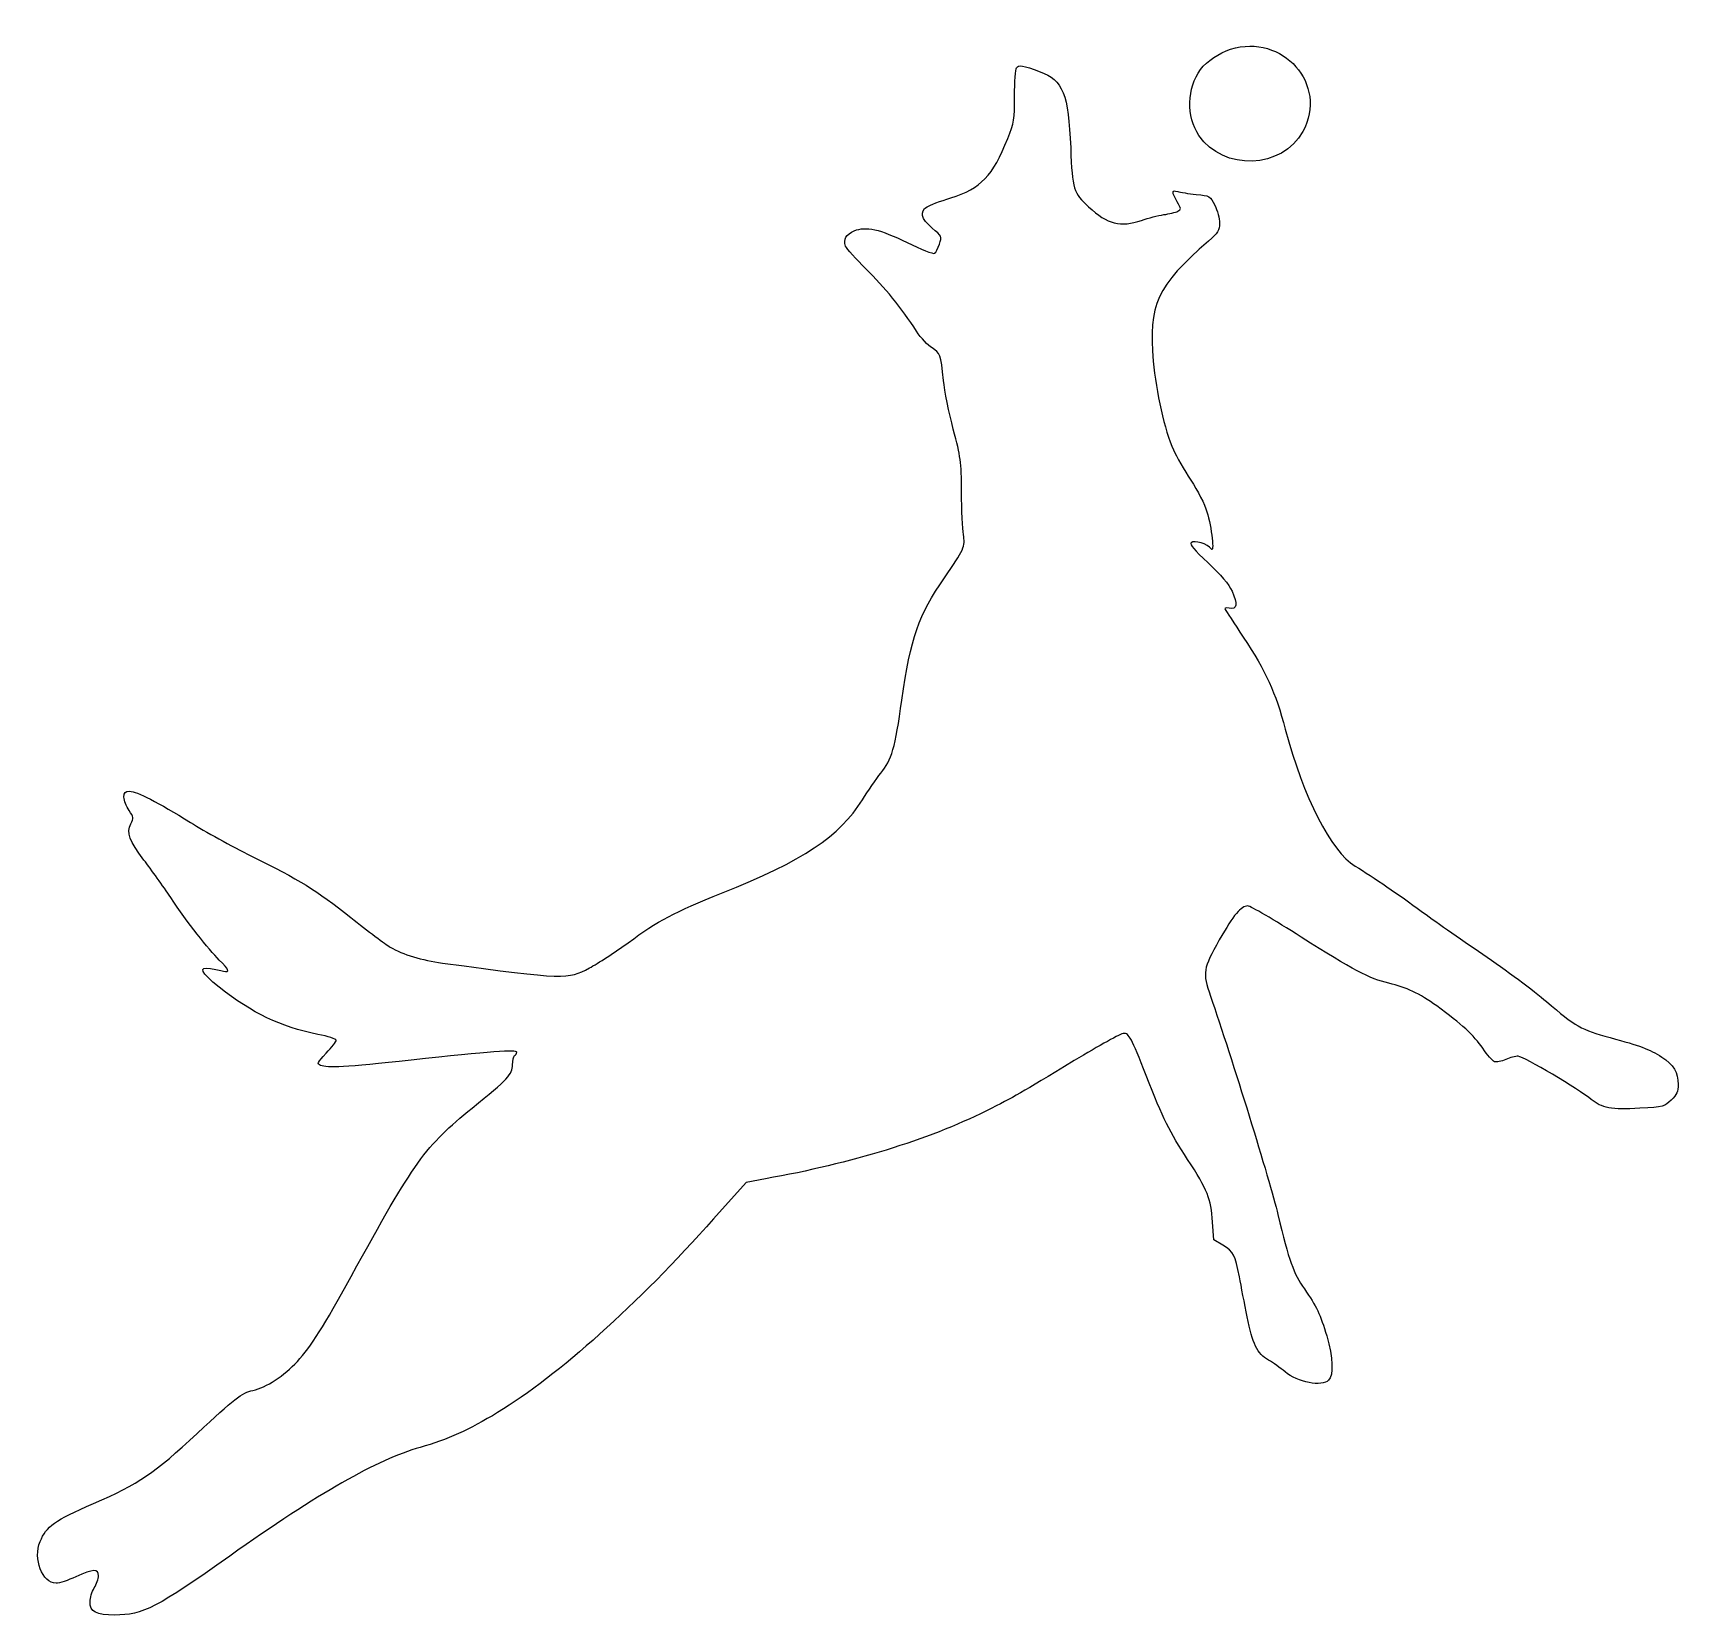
# Model space of a CAD drawing. Header units: centimetres. Extents: x -13.2 to 14.2, y -15.7 to 10.6.
import ezdxf

# ---------------------------------------------------------------- set-up
doc = ezdxf.new("R2010")
doc.units = ezdxf.units.CM
doc.header["$MEASUREMENT"] = 0
doc.layers.add('Layer 1', color=7, linetype='Continuous')

msp = doc.modelspace()

# ---------------------------------------------------------------- linework, layer by layer
at = {"layer": 'Layer 1'}
for points, knots in [([(6.74511, 10.35403), (6.55461, 10.29406), (6.35353, 10.15647), (6.24769, 10.01889), (6.24769, 10.01889), (6.02191, 9.70845), (6.0078, 9.23572), (6.21947, 8.92175), (6.21947, 8.92175), (6.62164, 8.32556), (7.60589, 8.36083), (7.94808, 8.98878), (7.94808, 8.98878), (8.37141, 9.76489), (7.61294, 10.62567), (6.74511, 10.35403)], [0, 0, 0, 0, 0.2, 0.2, 0.2, 0.2, 0.4, 0.4, 0.4, 0.4, 0.6, 0.6, 0.6, 0.6, 1, 1, 1, 1]), ([(3.18911, 10.04711), (3.17147, 10.02242), (3.15736, 9.81075), (3.15736, 9.57792), (3.15736, 9.57792), (3.15736, 9.18281), (3.1503, 9.13695), (3.04447, 8.87236), (3.04447, 8.87236), (2.78694, 8.23736), (2.6035, 8.04686), (2.0955, 7.88458), (2.0955, 7.88458), (1.92264, 7.83166), (1.74625, 7.76464), (1.70392, 7.73641), (1.70392, 7.73641), (1.57339, 7.6588), (1.60161, 7.53885), (1.78506, 7.38363), (1.78506, 7.38363), (1.95087, 7.24605), (1.95087, 7.24605), (1.90853, 7.11552), (1.90853, 7.11552), (1.88384, 7.04496), (1.84856, 6.97441), (1.82739, 6.96383), (1.82739, 6.96383), (1.80622, 6.94972), (1.60161, 7.03086), (1.37231, 7.14375), (1.37231, 7.14375), (0.91723, 7.366), (0.68439, 7.41539), (0.49389, 7.33778), (0.49389, 7.33778), (0.35631, 7.28134), (0.30692, 7.19314), (0.34925, 7.08378), (0.34925, 7.08378), (0.36689, 7.03792), (0.51858, 6.86859), (0.68792, 6.70278), (0.68792, 6.70278), (0.99484, 6.40292), (1.27706, 6.05367), (1.52753, 5.66914), (1.52753, 5.66914), (1.60161, 5.55625), (1.71803, 5.43278), (1.78506, 5.39045), (1.78506, 5.39045), (1.92264, 5.30931), (1.9297, 5.28814), (1.97556, 4.8507), (1.97556, 4.8507), (1.9932, 4.67784), (2.06728, 4.31095), (2.13784, 4.03931), (2.13784, 4.03931), (2.26131, 3.57364), (2.2719, 3.51367), (2.27542, 2.99862), (2.27542, 2.99862), (2.27542, 2.69876), (2.29306, 2.37773), (2.30717, 2.28954), (2.30717, 2.28954), (2.33892, 2.09551), (2.31775, 2.03907), (1.98967, 1.56987), (1.98967, 1.56987), (1.55928, 0.94898), (1.43228, 0.58209), (1.28411, -0.4586), (1.28411, -0.4586), (1.17122, -1.25941), (1.11478, -1.44991), (0.93486, -1.67216), (0.93486, -1.67216), (0.85725, -1.77094), (0.71967, -1.97202), (0.62794, -2.11666), (0.62794, -2.11666), (0.24694, -2.72697), (-0.34573, -3.12208), (-1.71098, -3.66888), (-1.71098, -3.66888), (-2.49767, -3.98285), (-2.76579, -4.12396), (-3.2632, -4.49085), (-3.2632, -4.49085), (-3.47487, -4.64607), (-3.76767, -4.83657), (-3.90878, -4.91066), (-3.90878, -4.91066), (-4.2792, -5.10469), (-4.28978, -5.10469), (-6.35, -4.82952), (-6.35, -4.82952), (-6.69219, -4.78366), (-7.00617, -4.68841), (-7.21783, -4.56494), (-7.21783, -4.56494), (-7.29544, -4.51908), (-7.59177, -4.29683), (-7.87047, -4.07458), (-7.87047, -4.07458), (-8.45961, -3.60891), (-8.71361, -3.45016), (-9.525, -3.05152), (-9.525, -3.05152), (-9.84956, -2.88924), (-10.30464, -2.63877), (-10.53394, -2.49413), (-10.53394, -2.49413), (-11.07722, -2.15546), (-11.43, -1.97555), (-11.54641, -1.97555), (-11.54641, -1.97555), (-11.62755, -1.97555), (-11.64166, -1.98966), (-11.64166, -2.07433), (-11.64166, -2.07433), (-11.64166, -2.12725), (-11.60285, -2.22602), (-11.55699, -2.29305), (-11.55699, -2.29305), (-11.47938, -2.40594), (-11.47585, -2.42358), (-11.52524, -2.5153), (-11.52524, -2.5153), (-11.60285, -2.66699), (-11.55346, -2.79399), (-11.31005, -3.11855), (-11.31005, -3.11855), (-11.19011, -3.27377), (-10.98902, -3.55599), (-10.86555, -3.73944), (-10.86555, -3.73944), (-10.58333, -4.16277), (-10.24466, -4.59669), (-10.05769, -4.78013), (-10.05769, -4.78013), (-9.89541, -4.93535), (-9.87425, -4.9918), (-9.99066, -4.96357), (-9.99066, -4.96357), (-10.03652, -4.95299), (-10.13177, -4.93182), (-10.20233, -4.92124), (-10.20233, -4.92124), (-10.41752, -4.88243), (-10.37166, -4.98121), (-10.05769, -5.23168), (-10.05769, -5.23168), (-9.5003, -5.66912), (-9.05227, -5.88432), (-8.4208, -6.01485), (-8.4208, -6.01485), (-8.25147, -6.0466), (-8.11388, -6.09246), (-8.11388, -6.11363), (-8.11388, -6.11363), (-8.11388, -6.13127), (-8.18796, -6.23005), (-8.27969, -6.3253), (-8.27969, -6.3253), (-8.43138, -6.48758), (-8.43844, -6.50522), (-8.37494, -6.52991), (-8.37494, -6.52991), (-8.25147, -6.5793), (-7.98336, -6.56166), (-6.86858, -6.44172), (-6.86858, -6.44172), (-5.54214, -6.29708), (-5.11527, -6.26533), (-5.11527, -6.31119), (-5.11527, -6.31119), (-5.11527, -6.32883), (-5.12938, -6.35705), (-5.15055, -6.36763), (-5.15055, -6.36763), (-5.16819, -6.37821), (-5.18583, -6.44877), (-5.18583, -6.52285), (-5.18583, -6.52285), (-5.18583, -6.67454), (-5.25991, -6.75568), (-5.85611, -7.23899), (-5.85611, -7.23899), (-6.63928, -7.87399), (-6.80861, -8.11035), (-7.86694, -10.03652), (-7.86694, -10.03652), (-8.3185, -10.85849), (-8.53369, -11.20069), (-8.75947, -11.44763), (-8.75947, -11.44763), (-8.97819, -11.68752), (-9.27805, -11.88155), (-9.5003, -11.93094), (-9.5003, -11.93094), (-9.67669, -11.96622), (-9.8178, -12.07558), (-10.42458, -12.64355), (-10.42458, -12.64355), (-11.13719, -13.30677), (-11.39119, -13.47963), (-12.14614, -13.80772), (-12.14614, -13.80772), (-12.80231, -14.09347), (-12.92931, -14.18519), (-13.03514, -14.44272), (-13.03514, -14.44272), (-13.15508, -14.72494), (-12.99986, -15.13416), (-12.77056, -15.13416), (-12.77056, -15.13416), (-12.71764, -15.13416), (-12.56948, -15.08477), (-12.44248, -15.02833), (-12.44248, -15.02833), (-12.14967, -14.89427), (-12.06501, -14.89075), (-12.06501, -15.01069), (-12.06501, -15.01069), (-12.06501, -15.05655), (-12.09676, -15.14827), (-12.13557, -15.21177), (-12.13557, -15.21177), (-12.17438, -15.27527), (-12.20613, -15.37758), (-12.20613, -15.44108), (-12.20613, -15.44108), (-12.20613, -15.60689), (-12.10382, -15.66333), (-11.79338, -15.66333), (-11.79338, -15.66333), (-11.33124, -15.66333), (-11.0843, -15.53633), (-9.88485, -14.68261), (-9.88485, -14.68261), (-8.40671, -13.63486), (-7.44363, -13.08453), (-6.72043, -12.87639), (-6.72043, -12.87639), (-6.2724, -12.74939), (-5.90551, -12.58358), (-5.43279, -12.29783), (-5.43279, -12.29783), (-4.42032, -11.68047), (-3.10798, -10.50219), (-1.84504, -9.0805), (-1.84504, -9.0805), (-1.84504, -9.0805), (-1.30529, -8.47372), (-1.30529, -8.47372), (-1.30529, -8.47372), (-1.30529, -8.47372), (-0.98073, -8.41375), (-0.98073, -8.41375), (-0.98073, -8.41375), (0.44802, -8.15975), (1.71449, -7.76817), (2.6811, -7.28839), (2.6811, -7.28839), (3.17499, -7.04145), (3.22791, -7.0097), (4.14866, -6.44878), (4.14866, -6.44878), (4.56141, -6.20184), (4.9283, -5.99722), (4.97063, -5.99722), (4.97063, -5.99722), (5.05882, -5.99722), (5.09763, -6.06778), (5.34105, -6.69572), (5.34105, -6.69572), (5.63033, -7.4295), (5.72911, -7.63058), (6.03249, -8.09272), (6.03249, -8.09272), (6.3641, -8.60072), (6.42055, -8.74183), (6.44524, -9.13341), (6.44524, -9.13341), (6.44524, -9.13341), (6.46641, -9.42622), (6.46641, -9.42622), (6.46641, -9.42622), (6.46641, -9.42622), (6.6181, -9.51794), (6.6181, -9.51794), (6.6181, -9.51794), (6.79449, -9.6273), (6.82271, -9.68022), (6.89327, -10.04358), (6.89327, -10.04358), (6.92149, -10.19527), (6.97794, -10.49161), (7.02027, -10.7068), (7.02027, -10.7068), (7.10846, -11.15483), (7.1896, -11.32063), (7.37658, -11.42647), (7.37658, -11.42647), (7.45066, -11.4688), (7.57414, -11.557), (7.65175, -11.6205), (7.65175, -11.6205), (7.85989, -11.79689), (8.26558, -11.8745), (8.37494, -11.76161), (8.37494, -11.76161), (8.45961, -11.68047), (8.4455, -11.38061), (8.34319, -11.0243), (8.34319, -11.0243), (8.24088, -10.67505), (8.17033, -10.52688), (7.97277, -10.24466), (7.97277, -10.24466), (7.78933, -9.98008), (7.71877, -9.78252), (7.5318, -9.00641), (7.5318, -9.00641), (7.39774, -8.44902), (6.76627, -6.40644), (6.41349, -5.37985), (6.41349, -5.37985), (6.27591, -4.98121), (6.28649, -4.92829), (6.55813, -4.44499), (6.55813, -4.44499), (6.79802, -4.02518), (6.91796, -3.88055), (7.03085, -3.88055), (7.03085, -3.88055), (7.07318, -3.88055), (7.47535, -4.11338), (7.91985, -4.39913), (7.91985, -4.39913), (8.78416, -4.94594), (9.04874, -5.08705), (9.37682, -5.16466), (9.37682, -5.16466), (9.6661, -5.23169), (9.88129, -5.33399), (10.17057, -5.54213), (10.17057, -5.54213), (10.58685, -5.84199), (10.78793, -6.02896), (10.9361, -6.24416), (10.9361, -6.24416), (11.01018, -6.35705), (11.09838, -6.45583), (11.13013, -6.46994), (11.13013, -6.46994), (11.16188, -6.48052), (11.24655, -6.46288), (11.3171, -6.43113), (11.3171, -6.43113), (11.38766, -6.39938), (11.47938, -6.37469), (11.52524, -6.37821), (11.52524, -6.37821), (11.62049, -6.38527), (12.54124, -6.92854), (12.7388, -7.09435), (12.7388, -7.09435), (12.91519, -7.23899), (13.07041, -7.27074), (13.54666, -7.24252), (13.54666, -7.24252), (13.9453, -7.22135), (13.95588, -7.21783), (14.06877, -7.10494), (14.06877, -7.10494), (14.16049, -7.01322), (14.18166, -6.96383), (14.18166, -6.84741), (14.18166, -6.84741), (14.18166, -6.6428), (14.10758, -6.51933), (13.91002, -6.39233), (13.91002, -6.39233), (13.69483, -6.25475), (13.55019, -6.20183), (13.05277, -6.06777), (13.05277, -6.06777), (12.56946, -5.93724), (12.47774, -5.88433), (11.99444, -5.46805), (11.99444, -5.46805), (11.78983, -5.29166), (11.31358, -4.93888), (10.93611, -4.68136), (10.93611, -4.68136), (10.55864, -4.42383), (10.0965, -4.1028), (9.91305, -3.96522), (9.91305, -3.96522), (9.55322, -3.70064), (9.12283, -3.4043), (8.81591, -3.21733), (8.81591, -3.21733), (8.41374, -2.97039), (7.95513, -2.07786), (7.65527, -0.94544), (7.65527, -0.94544), (7.48946, -0.32455), (7.33424, 0.01412), (6.95677, 0.58562), (6.95677, 0.58562), (6.80508, 0.81493), (6.67102, 1.02306), (6.65691, 1.04423), (6.65691, 1.04423), (6.6428, 1.06892), (6.66397, 1.07951), (6.72041, 1.0654), (6.72041, 1.0654), (6.85094, 1.04071), (6.86858, 1.13948), (6.7698, 1.34762), (6.7698, 1.34762), (6.71336, 1.47109), (6.58636, 1.61926), (6.37116, 1.82034), (6.37116, 1.82034), (6.13833, 2.03906), (6.06424, 2.12726), (6.09247, 2.15548), (6.09247, 2.15548), (6.14186, 2.20487), (6.36764, 2.13431), (6.42408, 2.05317), (6.42408, 2.05317), (6.48052, 1.95792), (6.43114, 2.413), (6.35352, 2.67053), (6.35352, 2.67053), (6.31824, 2.79047), (6.1983, 3.02331), (6.08541, 3.19264), (6.08541, 3.19264), (5.97605, 3.36197), (5.84552, 3.58775), (5.79613, 3.69711), (5.79613, 3.69711), (5.65149, 4.02167), (5.50685, 4.65667), (5.46099, 5.17172), (5.46099, 5.17172), (5.37632, 6.11011), (5.51743, 6.41703), (6.37821, 7.16491), (6.37821, 7.16491), (6.54049, 7.30602), (6.56165, 7.3413), (6.56165, 7.46477), (6.56165, 7.46477), (6.56165, 7.54238), (6.52637, 7.67644), (6.48404, 7.7611), (6.48404, 7.7611), (6.4029, 7.91985), (6.4029, 7.91985), (6.1736, 7.94102), (6.1736, 7.94102), (6.0466, 7.95513), (5.90902, 7.9763), (5.86668, 7.99041), (5.86668, 7.99041), (5.76437, 8.02216), (5.76437, 7.97983), (5.85962, 7.81755), (5.85962, 7.81755), (5.92665, 7.70113), (5.92665, 7.69408), (5.86668, 7.66233), (5.86668, 7.66233), (5.8314, 7.64469), (5.72557, 7.61647), (5.63385, 7.60589), (5.63385, 7.60589), (5.54213, 7.59178), (5.37632, 7.54945), (5.26696, 7.51064), (5.26696, 7.51064), (4.91418, 7.3907), (4.70252, 7.44361), (4.38502, 7.73642), (4.38502, 7.73642), (4.13455, 7.96925), (4.11691, 8.01864), (4.08869, 8.71361), (4.08869, 8.71361), (4.04988, 9.61672), (3.96169, 9.83897), (3.58069, 9.98008), (3.58069, 9.98008), (3.29141, 10.08944), (3.22086, 10.10002), (3.18911, 10.04711)], [0, 0, 0, 0, 0.0078125, 0.0078125, 0.0078125, 0.0078125, 0.015625, 0.015625, 0.015625, 0.015625, 0.0234375, 0.0234375, 0.0234375, 0.0234375, 0.03125, 0.03125, 0.03125, 0.03125, 0.0390625, 0.0390625, 0.0390625, 0.0390625, 0.046875, 0.046875, 0.046875, 0.046875, 0.0546875, 0.0546875, 0.0546875, 0.0546875, 0.0625, 0.0625, 0.0625, 0.0625, 0.0703125, 0.0703125, 0.0703125, 0.0703125, 0.078125, 0.078125, 0.078125, 0.078125, 0.0859375, 0.0859375, 0.0859375, 0.0859375, 0.09375, 0.09375, 0.09375, 0.09375, 0.1015625, 0.1015625, 0.1015625, 0.1015625, 0.109375, 0.109375, 0.109375, 0.109375, 0.1171875, 0.1171875, 0.1171875, 0.1171875, 0.125, 0.125, 0.125, 0.125, 0.1328125, 0.1328125, 0.1328125, 0.1328125, 0.140625, 0.140625, 0.140625, 0.140625, 0.1484375, 0.1484375, 0.1484375, 0.1484375, 0.15625, 0.15625, 0.15625, 0.15625, 0.1640625, 0.1640625, 0.1640625, 0.1640625, 0.171875, 0.171875, 0.171875, 0.171875, 0.1796875, 0.1796875, 0.1796875, 0.1796875, 0.1875, 0.1875, 0.1875, 0.1875, 0.1953125, 0.1953125, 0.1953125, 0.1953125, 0.203125, 0.203125, 0.203125, 0.203125, 0.2109375, 0.2109375, 0.2109375, 0.2109375, 0.21875, 0.21875, 0.21875, 0.21875, 0.2265625, 0.2265625, 0.2265625, 0.2265625, 0.234375, 0.234375, 0.234375, 0.234375, 0.2421875, 0.2421875, 0.2421875, 0.2421875, 0.25, 0.25, 0.25, 0.25, 0.2578125, 0.2578125, 0.2578125, 0.2578125, 0.265625, 0.265625, 0.265625, 0.265625, 0.2734375, 0.2734375, 0.2734375, 0.2734375, 0.28125, 0.28125, 0.28125, 0.28125, 0.2890625, 0.2890625, 0.2890625, 0.2890625, 0.296875, 0.296875, 0.296875, 0.296875, 0.3046875, 0.3046875, 0.3046875, 0.3046875, 0.3125, 0.3125, 0.3125, 0.3125, 0.3203125, 0.3203125, 0.3203125, 0.3203125, 0.328125, 0.328125, 0.328125, 0.328125, 0.3359375, 0.3359375, 0.3359375, 0.3359375, 0.34375, 0.34375, 0.34375, 0.34375, 0.3515625, 0.3515625, 0.3515625, 0.3515625, 0.359375, 0.359375, 0.359375, 0.359375, 0.3671875, 0.3671875, 0.3671875, 0.3671875, 0.375, 0.375, 0.375, 0.375, 0.3828125, 0.3828125, 0.3828125, 0.3828125, 0.390625, 0.390625, 0.390625, 0.390625, 0.3984375, 0.3984375, 0.3984375, 0.3984375, 0.40625, 0.40625, 0.40625, 0.40625, 0.4140625, 0.4140625, 0.4140625, 0.4140625, 0.421875, 0.421875, 0.421875, 0.421875, 0.4296875, 0.4296875, 0.4296875, 0.4296875, 0.4375, 0.4375, 0.4375, 0.4375, 0.4453125, 0.4453125, 0.4453125, 0.4453125, 0.453125, 0.453125, 0.453125, 0.453125, 0.4609375, 0.4609375, 0.4609375, 0.4609375, 0.46875, 0.46875, 0.46875, 0.46875, 0.4765625, 0.4765625, 0.4765625, 0.4765625, 0.484375, 0.484375, 0.484375, 0.484375, 0.4921875, 0.4921875, 0.4921875, 0.4921875, 0.5, 0.5, 0.5, 0.5, 0.5078125, 0.5078125, 0.5078125, 0.5078125, 0.515625, 0.515625, 0.515625, 0.515625, 0.5234375, 0.5234375, 0.5234375, 0.5234375, 0.53125, 0.53125, 0.53125, 0.53125, 0.5390625, 0.5390625, 0.5390625, 0.5390625, 0.546875, 0.546875, 0.546875, 0.546875, 0.5546875, 0.5546875, 0.5546875, 0.5546875, 0.5625, 0.5625, 0.5625, 0.5625, 0.5703125, 0.5703125, 0.5703125, 0.5703125, 0.578125, 0.578125, 0.578125, 0.578125, 0.5859375, 0.5859375, 0.5859375, 0.5859375, 0.59375, 0.59375, 0.59375, 0.59375, 0.6015625, 0.6015625, 0.6015625, 0.6015625, 0.609375, 0.609375, 0.609375, 0.609375, 0.6171875, 0.6171875, 0.6171875, 0.6171875, 0.625, 0.625, 0.625, 0.625, 0.6328125, 0.6328125, 0.6328125, 0.6328125, 0.640625, 0.640625, 0.640625, 0.640625, 0.6484375, 0.6484375, 0.6484375, 0.6484375, 0.65625, 0.65625, 0.65625, 0.65625, 0.6640625, 0.6640625, 0.6640625, 0.6640625, 0.671875, 0.671875, 0.671875, 0.671875, 0.6796875, 0.6796875, 0.6796875, 0.6796875, 0.6875, 0.6875, 0.6875, 0.6875, 0.6953125, 0.6953125, 0.6953125, 0.6953125, 0.703125, 0.703125, 0.703125, 0.703125, 0.7109375, 0.7109375, 0.7109375, 0.7109375, 0.71875, 0.71875, 0.71875, 0.71875, 0.7265625, 0.7265625, 0.7265625, 0.7265625, 0.734375, 0.734375, 0.734375, 0.734375, 0.7421875, 0.7421875, 0.7421875, 0.7421875, 0.75, 0.75, 0.75, 0.75, 0.7578125, 0.7578125, 0.7578125, 0.7578125, 0.765625, 0.765625, 0.765625, 0.765625, 0.7734375, 0.7734375, 0.7734375, 0.7734375, 0.78125, 0.78125, 0.78125, 0.78125, 0.7890625, 0.7890625, 0.7890625, 0.7890625, 0.796875, 0.796875, 0.796875, 0.796875, 0.8046875, 0.8046875, 0.8046875, 0.8046875, 0.8125, 0.8125, 0.8125, 0.8125, 0.8203125, 0.8203125, 0.8203125, 0.8203125, 0.828125, 0.828125, 0.828125, 0.828125, 0.8359375, 0.8359375, 0.8359375, 0.8359375, 0.84375, 0.84375, 0.84375, 0.84375, 0.8515625, 0.8515625, 0.8515625, 0.8515625, 0.859375, 0.859375, 0.859375, 0.859375, 0.8671875, 0.8671875, 0.8671875, 0.8671875, 0.875, 0.875, 0.875, 0.875, 0.8828125, 0.8828125, 0.8828125, 0.8828125, 0.890625, 0.890625, 0.890625, 0.890625, 0.8984375, 0.8984375, 0.8984375, 0.8984375, 0.90625, 0.90625, 0.90625, 0.90625, 0.9140625, 0.9140625, 0.9140625, 0.9140625, 0.921875, 0.921875, 0.921875, 0.921875, 0.9296875, 0.9296875, 0.9296875, 0.9296875, 0.9375, 0.9375, 0.9375, 0.9375, 0.9453125, 0.9453125, 0.9453125, 0.9453125, 0.953125, 0.953125, 0.953125, 0.953125, 0.9609375, 0.9609375, 0.9609375, 0.9609375, 0.96875, 0.96875, 0.96875, 0.96875, 0.9765625, 0.9765625, 0.9765625, 0.9765625, 0.984375, 0.984375, 0.984375, 0.984375, 1, 1, 1, 1])]:
    msp.add_open_spline(points, degree=3, knots=knots, dxfattribs=at)

doc.saveas('drawing.dxf')
